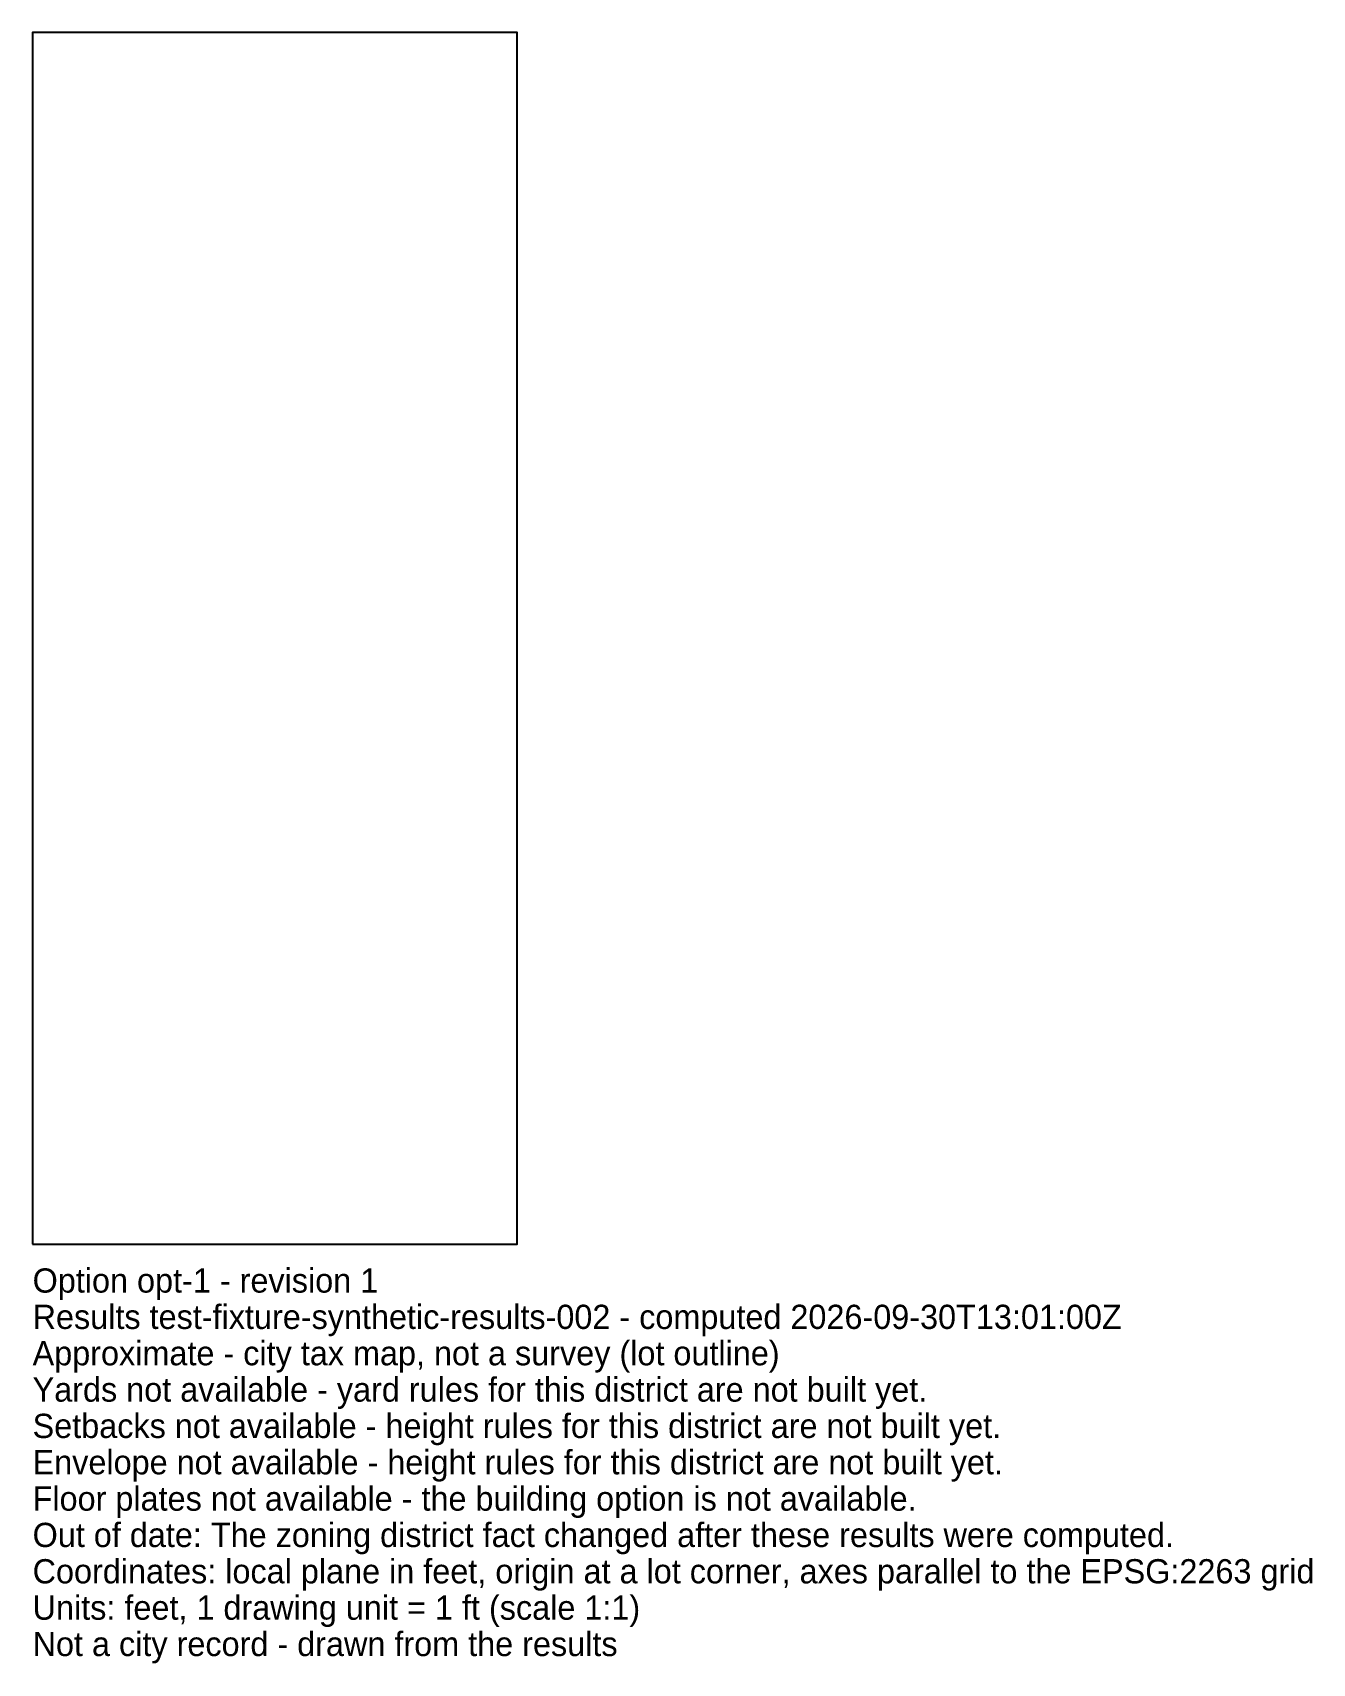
# Model space of a CAD drawing. Extents: x 0 to 106, y -35 to 100.
import ezdxf

# ---------------------------------------------------------------- set-up
doc = ezdxf.new("R2010")
doc.units = 21
doc.layers.add('A-ANNO-NOTE', color=7, linetype='CONTINUOUS')
doc.layers.add('C-PROP-LINE', color=7, linetype='CONTINUOUS')

msp = doc.modelspace()

# ---------------------------------------------------------------- linework, layer by layer
at = {"layer": 'C-PROP-LINE'}
msp.add_lwpolyline([(0, 0), (40, 0), (40, 100), (0, 100)], close=True, dxfattribs=at)

# ---------------------------------------------------------------- texts
at = {"layer": 'A-ANNO-NOTE'}
for s, p in [('Option opt-1 - revision 1', (0, -4)), ('Results test-fixture-synthetic-results-002 - computed 2026-09-30T13:01:00Z', (0, -7)), ('Approximate - city tax map, not a survey (lot outline)', (0, -10)), ('Yards not available - yard rules for this district are not built yet.', (0, -13)), ('Setbacks not available - height rules for this district are not built yet.', (0, -16)), ('Envelope not available - height rules for this district are not built yet.', (0, -19)), ('Floor plates not available - the building option is not available.', (0, -22)), ('Out of date: The zoning district fact changed after these results were computed.', (0, -25)), ('Coordinates: local plane in feet, origin at a lot corner, axes parallel to the EPSG:2263 grid', (0, -28)), ('Units: feet, 1 drawing unit = 1 ft (scale 1:1)', (0, -31)), ('Not a city record - drawn from the results', (0, -34))]:
    msp.add_text(s, height=2, dxfattribs=at).set_placement(p)

doc.saveas('drawing.dxf')
